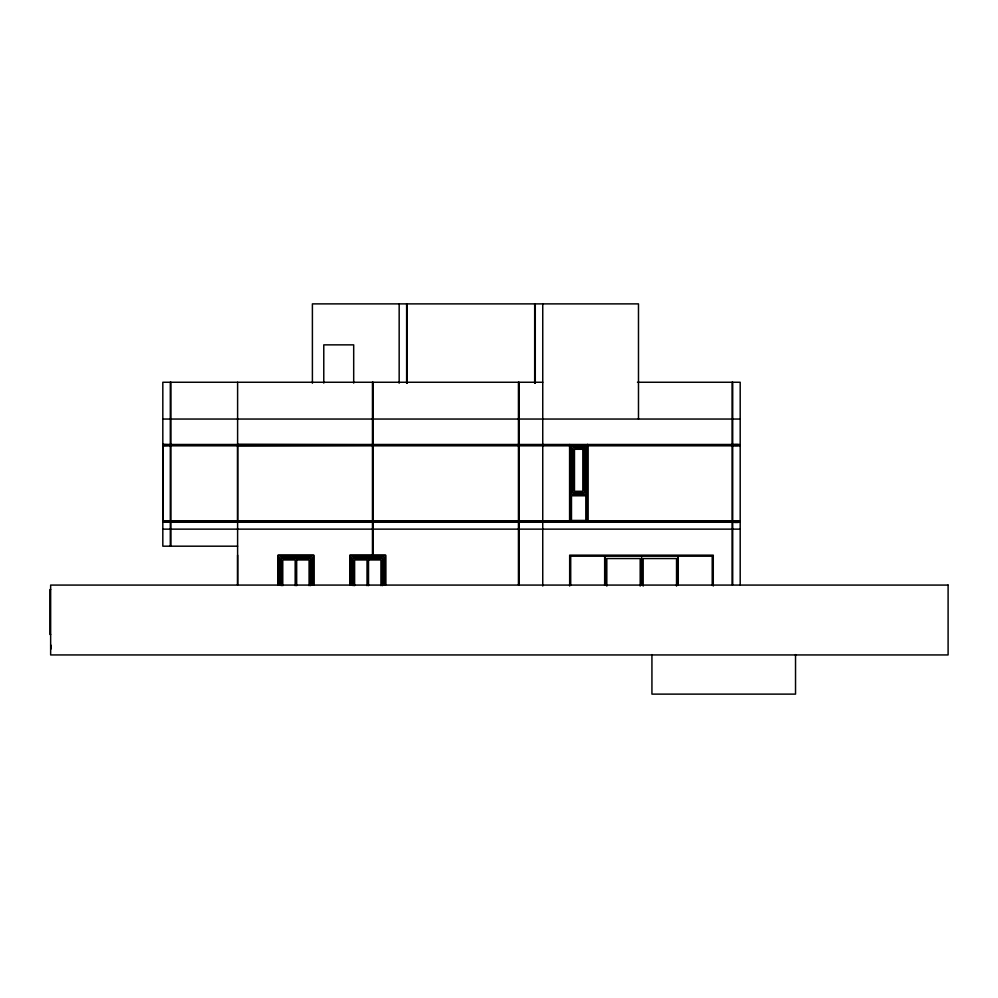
<?xml version="1.0" encoding="UTF-8"?>
<svg xmlns="http://www.w3.org/2000/svg" width="998" height="998" viewBox="0 0 998 998"><rect width="100%" height="100%" fill="white"/><g stroke="black" fill="none" stroke-linecap="round" stroke-linejoin="round"><path stroke-width="1.5" d="M170.309 522.253L162.824 522.253L162.824 444.484L170.309 444.484M237.611 555.162L237.611 584.791L237.611 382.259M519.047 529.14L519.047 584.716L519.047 382.259M569.671 444.484L569.671 522.253L569.671 444.784L519.047 444.784M569.983 521.954L569.983 444.784L587.323 444.784L587.323 521.954L569.983 521.954L569.983 444.784M587.323 521.954L587.323 444.784M587.622 522.253L587.622 444.484L587.622 521.954L732.108 521.954M170.309 445.382L162.824 445.682L170.309 445.682M237.611 445.682L372.466 445.382M162.824 522.253L162.824 521.068L170.309 521.068M237.611 521.068L237.611 522.253L237.611 444.484L372.466 444.784M542.75 444.484L542.75 445.682M542.75 521.068L542.75 522.253M732.707 445.682C742.624 446.817 742.624 443.337 732.707 444.484M732.707 522.253C742.624 523.401 742.624 519.921 732.707 521.068M542.75 382.259L162.824 382.259L162.824 546.193L237.611 546.193M637.473 382.259L740.192 382.259L740.192 584.791M162.824 419.048L740.192 419.048M170.907 444.484L372.466 444.484M373.065 444.484L518.449 444.484M519.047 444.484L732.108 444.484M162.824 444.484L170.309 444.784M170.907 444.784L237.324 444.784M373.065 444.784L518.449 444.784M587.622 444.784L732.108 444.784M732.707 444.784L739.892 444.784M170.907 445.382L237.324 445.382M373.065 445.382L518.449 445.382M519.047 445.382L569.671 445.382M587.622 445.382L732.108 445.382M732.707 445.382L739.892 445.382M170.907 445.682L372.466 445.682M373.065 445.682L518.449 445.682M519.047 445.682L569.671 445.682M587.622 445.682L732.108 445.682M170.907 521.068L372.466 521.068M373.065 521.068L518.449 521.068M519.047 521.068L569.671 521.068M587.622 521.068L732.108 521.068M163.123 521.368L170.309 521.368M170.907 521.368L237.324 521.368M237.911 521.368L372.466 521.368M373.065 521.368L518.449 521.368M519.047 521.368L569.671 521.368M587.622 521.368L732.108 521.368M732.707 521.368L739.892 521.368M163.123 521.954L170.309 521.954M170.907 521.954L237.324 521.954M237.911 521.954L372.466 521.954M373.065 521.954L518.449 521.954M519.047 521.954L569.671 521.954M732.707 521.954L739.892 521.954M170.907 522.253L372.466 522.253M373.065 522.253L518.449 522.253M519.047 522.253L732.108 522.253M162.824 529.14L740.192 529.14M296.668 559.953L309.081 559.953L309.081 585.651M368.524 559.953L380.937 559.953L380.937 585.651M50.649 589.569L49.9 589.569L49.9 634.441L50.649 634.441M50.649 644.908L51.247 646.105M795.531 654.601L795.531 694.121L651.931 694.121L651.931 654.601M732.707 382.259L732.707 584.591M732.108 382.259L732.108 584.591M713.271 586.026L713.271 555.162L569.671 555.162L569.671 586.026M712.21 585.315L712.21 556.198L570.706 556.198L570.706 585.315M678.253 556.198L678.253 585.315M678.041 556.198L678.041 585.315M676.544 586.088L676.544 558.543L643.174 558.543L643.174 586.088M641.677 556.198L641.677 585.315M640.192 586.088L640.192 558.543L606.809 558.543L606.809 586.088M638.483 419.048L638.483 303.879L312.399 303.879L312.399 383.22M605.324 556.198L605.324 585.315M604.663 556.198L604.663 585.315M542.75 303.879L542.75 586.026M535.277 303.879L535.277 383.257M534.679 303.879L534.679 383.257M518.449 382.259L518.449 584.716M407.234 303.879L407.234 383.257M406.635 303.879L406.635 383.257M399.163 303.879L399.163 383.22M385.727 584.716L385.727 555.162L349.824 555.162L349.824 584.716M385.415 584.791L385.415 555.474L350.136 555.474L350.136 584.791M383.918 585.015L383.918 556.971L351.633 556.971L351.633 585.015M382.421 585.651L382.421 558.468L353.117 558.468L353.117 585.651M373.065 382.259L373.065 555.162M372.466 382.259L372.466 555.162M368.524 558.468L368.524 585.651M367.027 585.651L367.027 559.953L354.614 559.953L354.614 585.651M353.691 383.107L353.691 344.859L323.776 344.859L323.776 383.107M313.871 584.716L313.871 555.162L277.968 555.162L277.968 584.716M313.559 584.791L313.559 555.474L278.28 555.474L278.28 584.791M312.075 585.015L312.075 556.971L279.777 556.971L279.777 585.015M310.578 585.651L310.578 558.468L281.274 558.468L281.274 585.651M296.668 558.468L296.668 585.651M295.171 585.651L295.171 559.953L282.771 559.953L282.771 585.651M170.907 382.259L170.907 546.193M170.309 382.259L170.309 546.193M51.247 645.806L51.247 648.8M585.826 446.281L571.48 446.281L571.48 494.284L585.826 494.284L585.826 446.281M584.329 447.778L572.977 447.778L572.977 492.787L584.329 492.787L584.329 447.778M582.832 449.275L574.474 449.275L574.474 491.29L582.832 491.29L582.832 449.275M585.826 495.781L571.48 495.781L571.48 520.457L585.826 520.457L585.826 495.781M948.1 585.077L50.649 585.077L50.649 654.938L948.1 654.938L948.1 585.077"/></g></svg>
